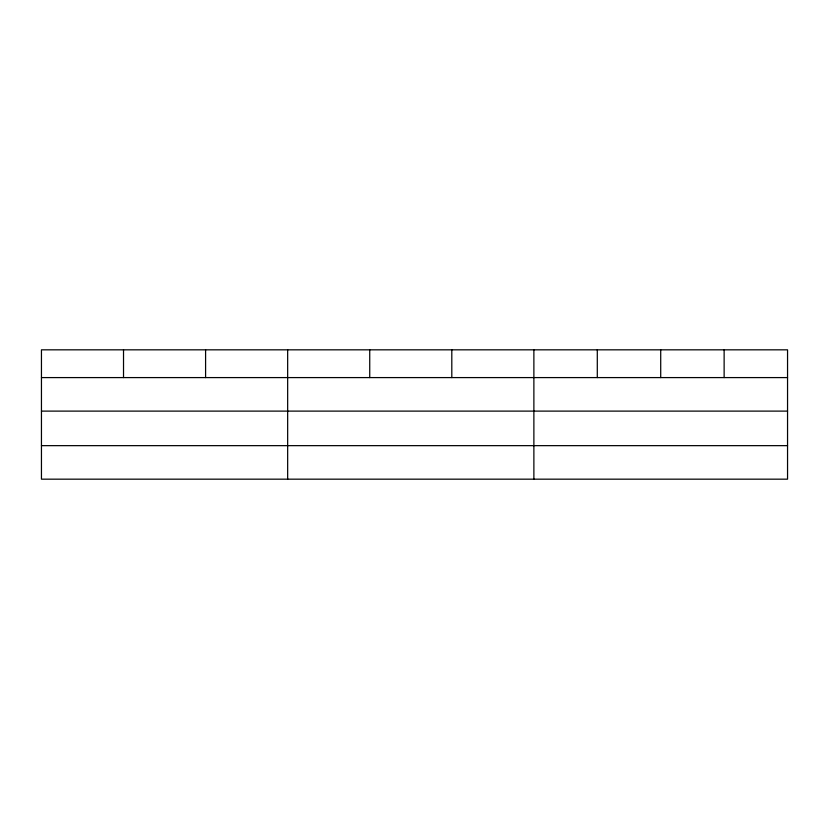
<?xml version="1.0" encoding="UTF-8"?>
<svg xmlns="http://www.w3.org/2000/svg" width="829" height="829" viewBox="0 0 829 829"><rect width="100%" height="100%" fill="white"/><g stroke="black" fill="none" stroke-linecap="round" stroke-linejoin="round"><path stroke-width="1.24" d="M787.55 411.111L787.55 349.828L41.45 349.828L41.45 479.172L787.55 479.172L787.55 411.111L41.45 411.111M41.45 377.589L787.55 377.589M41.45 445.65L787.55 445.65M724.131 349.828L724.131 377.589M660.713 349.828L660.713 377.589M597.294 349.828L597.294 377.589M533.876 349.828L533.876 479.172M451.805 349.828L451.805 377.589M369.734 349.828L369.734 377.589M287.663 349.828L287.663 479.172M205.592 349.828L205.592 377.589M123.521 349.828L123.521 377.589"/></g></svg>
